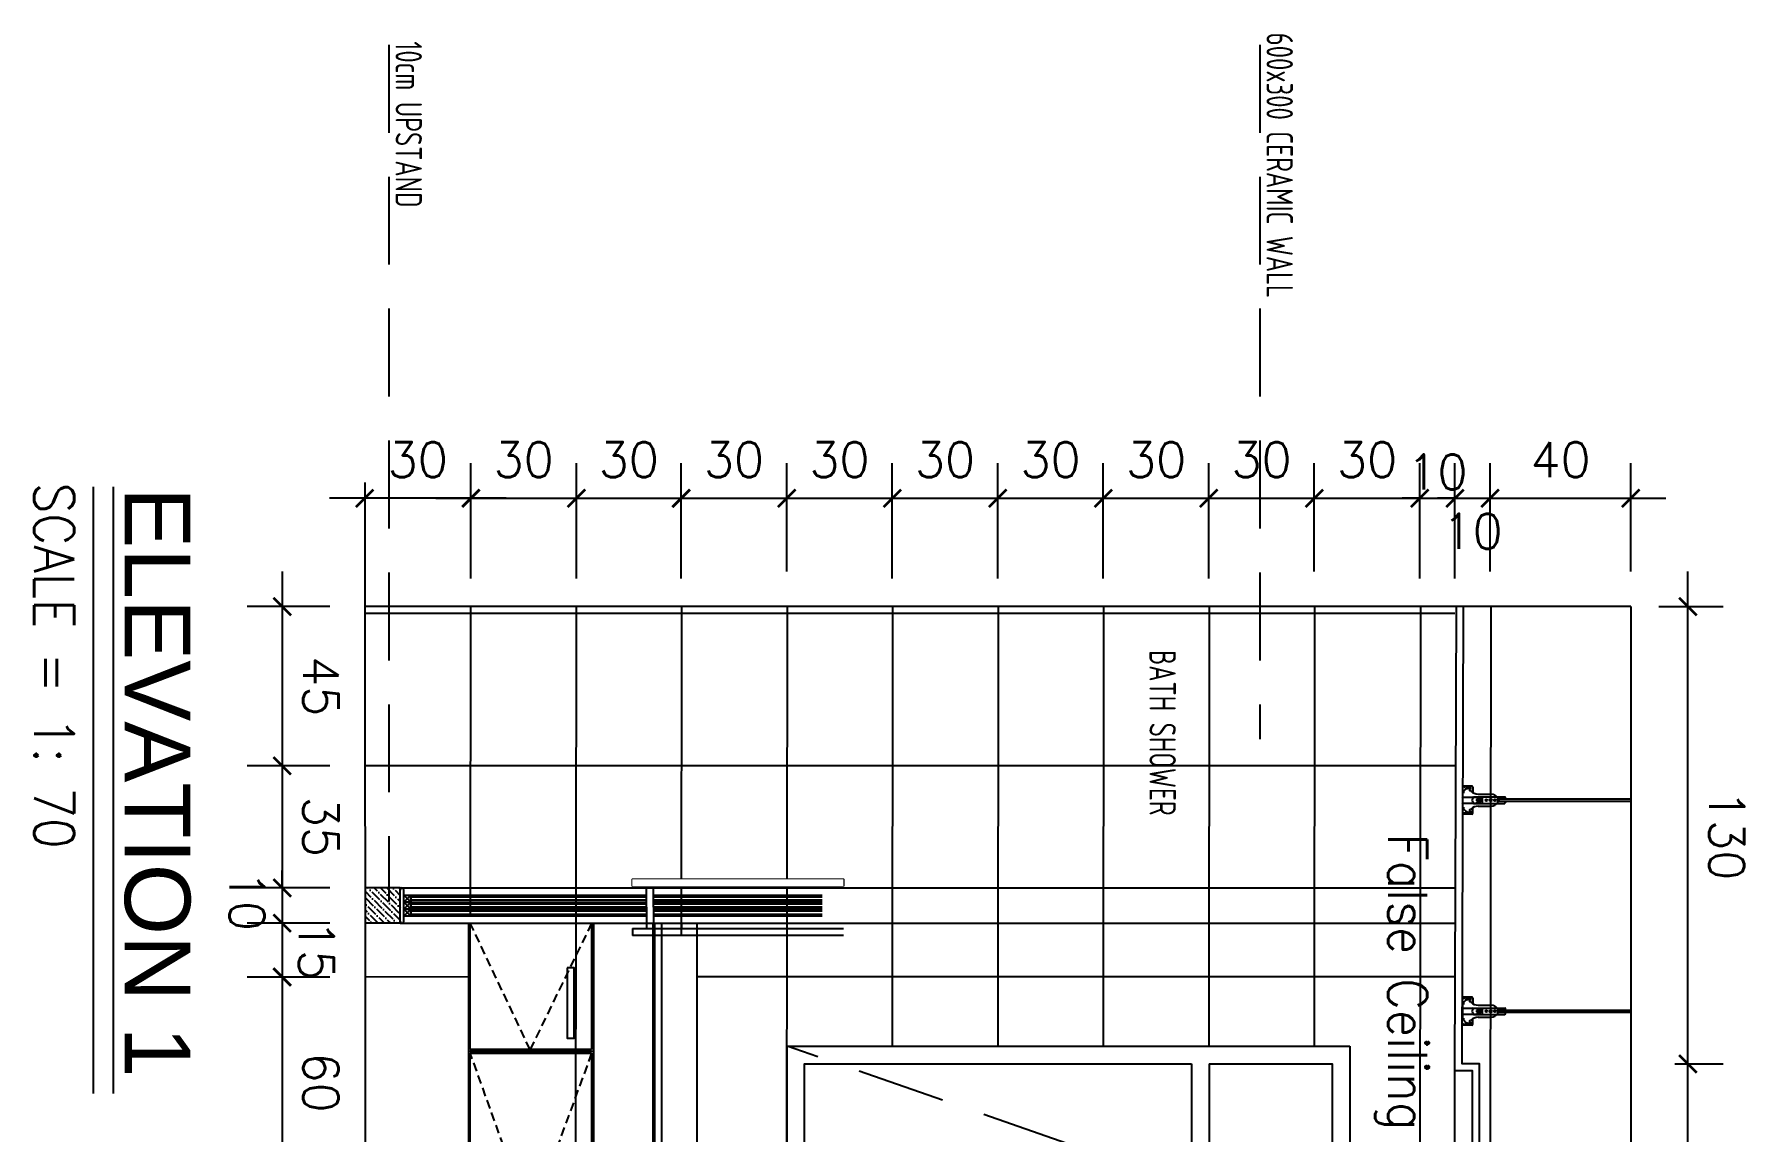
# Model space of a CAD drawing. Header units: centimetres. Extents: x -1797 to 2001, y -8788 to 1856.
# Drawn here: x -1707.1 to -1219.4, y -2149 to -1837 of the extents above; entities that cross this region are included whole.
import ezdxf
from ezdxf.xclip import XClip

# ---------------------------------------------------------------- set-up
doc = ezdxf.new("R2010")
doc.units = ezdxf.units.CM
doc.header["$LTSCALE"] = 100
doc.header["$MEASUREMENT"] = 0
doc.header["$XCLIPFRAME"] = 0
doc.set_wipeout_variables(frame=1)
doc.header["$PDMODE"] = 35
doc.linetypes.add('HIDDEN', pattern=[0.375, 0.25, -0.125])
for name, color, linetype in [('CEILING', 161, 'Continuous'), ('CEILING HANGER', 8, 'Continuous'), ('DIM', 1, 'Continuous'), ('HATCH', 8, 'Continuous'), ('HATCH-1', 252, 'Continuous'), ('HIDDEN -03', 8, 'HIDDEN'), ('ID_Flooring_02', 127, 'Continuous'), ('ID_Furniture-Fixed_01', 141, 'Continuous'), ('TEXT', 3, 'Continuous'), ('Text-1', 3, 'Continuous'), ('WALL-01', 7, 'Continuous'), ('WALL-03', 2, 'Continuous'), ('WALL-04', 1, 'Continuous'), ('WALL-05', 8, 'Continuous'), ('WINDOWS', 1, 'Continuous')]:
    doc.layers.add(name, color=color, linetype=linetype)
doc.styles.add('ART', font='arial.ttf')
doc.styles.add('HB25Small', font='ARCHSTYL.SHX', dxfattribs={"width": 0.8, "height": 2.5})
doc.styles.add('ROMANS', font='romans')
doc.dimstyles.new('AS-17-100', dxfattribs={"dimtxt": 10, "dimasz": 5, "dimexe": 10, "dimexo": 10, "dimgap": 6, "dimtad": 1, "dimtoh": 1, "dimdec": 0, "dimdsep": 46, "dimtxsty": 'ROMANS', "dimblk1": 'ARCHTICK', "dimblk2": 'ARCHTICK', "dimsah": 1, "dimcen": 25, "dimdle": 10, "dimclrd": 1, "dimclre": 1, "dimclrt": 2, "dimadec": 0, "dimazin": 0, "dimtfac": 1, "dimtdec": 0, "dimtofl": 0, "dimtmove": 2, "dimatfit": 3, "dimldrblk": 'ARCHTICK', "dimfxl": 1, "dimtolj": 1, "dimtzin": 0, "dimarcsym": 0})

# ---------------------------------------------------------------- blocks, each defined once
blk = doc.blocks.new('SUP')
at = {"layer": 'CEILING HANGER', "extrusion": (-6.56544e-09, 1.61575e-05, 1)}
for p, q in [((-555.86, -4415.29, 0.02), (-555.86, -4347.85, 0.02)), ((-555.25, -4415.29, 0.02), (-555.25, -4347.85, 0.02)), ((-556.44, -4415.38, 0.02), (-556.44, -4413.19, 0.02)), ((-554.61, -4415.38, 0.02), (-554.61, -4413.19, 0.02)), ((-557.24, -4420.73, 0.02), (-557.24, -4417, 0.02)), ((-556.44, -4422.11, 0.02), (-556.44, -4415.38, 0.02)), ((-556.34, -4415.29, 0.02), (-554.71, -4415.29, 0.02)), ((-555.86, -4414.67, 0.02), (-555.86, -4414.7, 0.02)), ((-555.86, -4414.7, 0.02), (-555.84, -4414.74, 0.02)), ((-555.84, -4414.74, 0.02), (-555.82, -4414.77, 0.02)), ((-555.82, -4414.77, 0.02), (-555.79, -4414.79, 0.02)), ((-555.79, -4414.79, 0.02), (-555.75, -4414.82, 0.02)), ((-555.75, -4414.82, 0.02), (-555.71, -4414.84, 0.02)), ((-555.71, -4414.84, 0.02), (-555.66, -4414.85, 0.02)), ((-555.66, -4414.85, 0.02), (-555.61, -4414.86, 0.02)), ((-555.61, -4414.86, 0.02), (-555.56, -4414.86, 0.02)), ((-555.56, -4414.86, 0.02), (-555.5, -4414.86, 0.02)), ((-555.5, -4414.86, 0.02), (-555.45, -4414.85, 0.02)), ((-555.45, -4414.85, 0.02), (-555.4, -4414.84, 0.02)), ((-555.4, -4414.84, 0.02), (-555.36, -4414.82, 0.02)), ((-555.36, -4414.82, 0.02), (-555.32, -4414.79, 0.02)), ((-555.32, -4414.79, 0.02), (-555.29, -4414.77, 0.02)), ((-555.29, -4414.77, 0.02), (-555.27, -4414.74, 0.02)), ((-555.27, -4414.74, 0.02), (-555.26, -4414.7, 0.02)), ((-555.26, -4414.7, 0.02), (-555.25, -4414.67, 0.02)), ((-554.61, -4422.1, 0.02), (-554.61, -4415.38, 0.02)), ((-553.82, -4420.73, 0.02), (-553.82, -4417, 0.02)), ((-559.5, -4422.53, 0.02), (-559.5, -4426.15, 0.02)), ((-559.37, -4423.36, 0.02), (-559.5, -4423.36, 0.02)), ((-559.37, -4422.53, 0.02), (-559.37, -4426.15, 0.02)), ((-559.25, -4422.29, 0.02), (-557.67, -4422.29, 0.02)), ((-559.25, -4422.41, 0.02), (-557.74, -4422.41, 0.02)), ((-558.92, -4423.15, 0.02), (-558.92, -4423.41, 0.02)), ((-558.73, -4424.21, 0.02), (-558.9, -4423.57, 0.02)), ((-558.57, -4423.16, 0.02), (-558.6, -4423.08, 0.02)), ((-558.4, -4423.28, 0.02), (-558.4, -4423.28, 0.02)), ((-554.61, -4419.5, 0.02), (-556.44, -4419.5, 0.02)), ((-556.35, -4425.11, 0.02), (-556.35, -4421.21, 0.02)), ((-556.29, -4421.21, 0.02), (-556.35, -4421.21, 0.02)), ((-556.23, -4421.14, 0.02), (-556.23, -4420.6, 0.02)), ((-554.89, -4420.53, 0.02), (-556.17, -4420.53, 0.02)), ((-555.24, -4420.02, 0.02), (-555.82, -4420.02, 0.02)), ((-555.24, -4420.27, 0.02), (-555.82, -4420.27, 0.02)), ((-555.74, -4421.21, 0.02), (-555.77, -4420.78, 0.02)), ((-555.28, -4420.78, 0.02), (-555.77, -4420.78, 0.02)), ((-555.74, -4421.21, 0.02), (-555.31, -4421.21, 0.02)), ((-555.31, -4421.21, 0.02), (-555.28, -4420.78, 0.02)), ((-554.83, -4421.14, 0.02), (-554.83, -4420.6, 0.02)), ((-554.71, -4421.21, 0.02), (-554.77, -4421.21, 0.02)), ((-554.71, -4425.11, 0.02), (-554.71, -4421.21, 0.02)), ((-551.81, -4422.29, 0.02), (-553.39, -4422.29, 0.02)), ((-551.81, -4422.41, 0.02), (-553.32, -4422.41, 0.02)), ((-552.66, -4423.28, 0.02), (-552.66, -4423.28, 0.02)), ((-552.49, -4423.16, 0.02), (-552.46, -4423.08, 0.02)), ((-552.33, -4424.21, 0.02), (-552.15, -4423.57, 0.02)), ((-552.13, -4423.15, 0.02), (-552.13, -4423.41, 0.02)), ((-551.68, -4422.53, 0.02), (-551.68, -4426.15, 0.02)), ((-551.68, -4423.36, 0.02), (-551.56, -4423.36, 0.02)), ((-551.56, -4422.53, 0.02), (-551.56, -4426.15, 0.02)), ((-559.5, -4426.15, 0.02), (-559.5, -4427.62, 0.02)), ((-559.5, -4427.62, 0.02), (-559.37, -4427.62, 0.02)), ((-559.37, -4426.15, 0.02), (-559.37, -4427.62, 0.02)), ((-556.23, -4425.11, 0.02), (-557.55, -4425.11, 0.02)), ((-554.83, -4425.11, 0.02), (-556.23, -4425.11, 0.02)), ((-555.07, -4425.48, 0.02), (-555.99, -4425.48, 0.02)), ((-553.5, -4425.11, 0.02), (-554.83, -4425.11, 0.02)), ((-551.68, -4426.15, 0.02), (-551.68, -4427.62, 0.02)), ((-551.56, -4427.62, 0.02), (-551.68, -4427.62, 0.02)), ((-551.56, -4426.15, 0.02), (-551.56, -4427.62, 0.02))]:
    blk.add_line(p, q, dxfattribs=at)
at = {"layer": 'CEILING HANGER', "extrusion": (-6.56544e-09, 1.61575e-05, 1), "const_width": 0.244, "elevation": -0.07}
blk.add_lwpolyline([(-558.58, -4423.04, 1), (-559.07, -4423.04), (-559.07, -4423.22, 0.267949), (-558.99, -4423.35, -0.57735), (-558.99, -4423.61, 0.267949), (-559.07, -4423.75), (-559.07, -4424.04, 0.267949), (-558.99, -4424.17, -0.57735), (-558.99, -4424.43, 0.267949), (-559.07, -4424.56), (-559.07, -4424.85, 0.267949), (-558.99, -4424.98, -0.57735), (-558.99, -4425.25, 0.267949), (-559.07, -4425.38), (-559.07, -4425.7, 0.414214), (-558.92, -4425.85), (-558.23, -4425.85, 0.247529), (-558.1, -4425.78, -0.247529), (-557.98, -4425.72), (-557.55, -4425.72, -0.247529), (-557.43, -4425.78, 0.247529), (-557.3, -4425.85), (-555.79, -4425.85, 0.267949), (-555.66, -4425.77, -0.57735), (-555.4, -4425.77, 0.267949), (-555.26, -4425.85), (-553.76, -4425.85, 0.247529), (-553.63, -4425.78, -0.247529), (-553.51, -4425.72), (-553.08, -4425.72, -0.247529), (-552.95, -4425.78, 0.247529), (-552.83, -4425.85), (-552.14, -4425.85, 0.414214), (-551.99, -4425.7), (-551.99, -4425.38, 0.267949), (-552.07, -4425.25, -0.57735), (-552.07, -4424.98, 0.267949), (-551.99, -4424.85), (-551.99, -4424.56, 0.267949), (-552.07, -4424.43, -0.57735), (-552.07, -4424.17, 0.267949), (-551.99, -4424.04), (-551.99, -4423.75, 0.267949), (-552.07, -4423.61, -0.57735), (-552.07, -4423.35, 0.267949), (-551.99, -4423.22), (-551.99, -4423.04, 1), (-552.48, -4423.04)], format="xyb", dxfattribs=at)
at = {"layer": 'CEILING HANGER', "extrusion": (-6.56544e-09, 1.61575e-05, 1)}
for centre, radius in [((-555.53, -4417.24, -0.05), 0.342), ((-555.53, -4416.02, -0.05), 0.252), ((-555.53, -4418.46, -0.05), 0.252)]:
    blk.add_circle(centre, radius, dxfattribs=at)
for centre, radius, start, end in [((-555.53, -4414.15, -0.05), 1.33, 104.5031, 133.577), ((-555.53, -4414.15, -0.05), 1.33, 46.3713, 77.9165), ((-554.37, -4417.4, -0.05), 2.89, 132.9462, 171.8788), ((-556.68, -4417.4, -0.05), 2.89, 8.1212, 47.0538), ((-559.25, -4422.53, -0.05), 0.244, 90, 180), ((-559.25, -4422.53, -0.05), 0.122, 90, 180), ((-558.74, -4423.15, -0.05), 0.183, 102.9976, 180), ((-558.31, -4423.41, -0.05), 0.61, 180, 195), ((-558.75, -4423.09, -0.05), 0.122, 77.0024, 102.9976), ((-558.77, -4423.15, -0.05), 0.183, 20, 77.0024), ((-558.4, -4423.1, -0.05), 0.183, 200, 270), ((-558.4, -4423.1, -0.05), 0.183, 270, 357.8496), ((-557.85, -4423.12, -0.05), 0.366, 135.5755, 177.8496), ((-560.29, -4420.73, -0.05), 3.05, 315.5755, 360), ((-555.53, -4421.14, -0.05), 1.33, 226.423, 313.6287), ((-556.29, -4421.14, -0.05), 0.061, 270, 360), ((-556.17, -4420.6, -0.05), 0.061, 90, 180), ((-555.82, -4420.14, -0.05), 0.122, 90, 270), ((-555.24, -4420.14, -0.05), 0.122, 270, 90), ((-554.89, -4420.6, -0.05), 0.061, 360, 90), ((-554.77, -4421.14, -0.05), 0.061, 180, 270), ((-550.77, -4420.73, -0.05), 3.05, 180, 224.4246), ((-553.21, -4423.12, -0.05), 0.366, 2.1504, 44.4246), ((-552.66, -4423.1, -0.05), 0.183, 182.1504, 270), ((-552.66, -4423.1, -0.05), 0.183, 270, 340), ((-552.29, -4423.15, -0.05), 0.183, 102.9976, 160), ((-552.3, -4423.09, -0.05), 0.122, 77.0024, 102.9976), ((-552.32, -4423.15, -0.05), 0.183, 360, 77.0024), ((-552.74, -4423.41, -0.05), 0.61, 345, 360), ((-551.81, -4422.53, -0.05), 0.244, 360, 90), ((-551.81, -4422.53, -0.05), 0.122, 360, 90), ((-557.47, -4423.62, -0.05), 1.37, 195, 270), ((-555.99, -4425.11, -0.05), 0.366, 180, 270), ((-555.07, -4425.11, -0.05), 0.366, 270, 360), ((-553.58, -4423.62, -0.05), 1.37, 270, 345)]:
    blk.add_arc(centre, radius, start, end, dxfattribs=at)
blk = doc.blocks.new('FALSE CEILING')
at = {"xscale": -1}
for p in [(-1545.11, 4427.62, -0.02), (-1485.11, 4427.62, -0.02), (-1425.11, 4427.62, -0.02), (-1365.11, 4427.62, -0.02), (-1305.11, 4427.62, -0.02), (-1245.11, 4427.62, -0.02), (-1185.11, 4427.62, -0.02), (-1125.11, 4427.62, -0.02), (-1065.11, 4427.62, -0.02), (-1005.11, 4427.62, -0.02), (-945.11, 4427.62, -0.02), (-885.11, 4427.62, -0.02), (-825.11, 4427.62, -0.02), (-765.11, 4427.62, -0.02), (-705.11, 4427.62, -0.02), (-645.11, 4427.62, -0.02), (-585.11, 4427.62, -0.02), (-525.11, 4427.62, -0.02), (-465.11, 4427.62, -0.02), (-405.11, 4427.62, -0.02), (-345.11, 4427.62, -0.02), (-285.11, 4427.62, -0.02), (-225.11, 4427.62, -0.02), (-165.11, 4427.62, -0.02), (-105.11, 4427.62, -0.02), (-45.11, 4427.62, -0.02), (14.89, 4427.62, -0.02), (74.89, 4427.62, -0.02), (134.89, 4427.62, -0.02), (194.89, 4427.62, -0.02), (254.89, 4427.62, -0.02), (314.89, 4427.62, -0.02), (374.89, 4427.62, -0.02), (434.89, 4427.62, -0.02)]:
    blk.add_blockref('SUP', p, dxfattribs=at)
blk = doc.blocks.new('shower_d')
at = {"layer": 'HATCH-1'}
h = blk.add_hatch(dxfattribs=at)
h.set_pattern_fill('ANSI36', color=256, scale=10)
h.set_pattern_definition([(45, (32585.1079, -17820.0297), (0.662912607, 2.43067956), [3.125, -0.625, 0, -0.625])])
h.paths.add_polyline_path([(2434.18, -5355.46), (2444.18, -5355.46), (2444.18, -5365.46), (2434.18, -5365.46)])
at = {"layer": 'WALL-01'}
for p, q in [((2444.18, -5355.46), (2434.18, -5355.46)), ((2434.18, -5355.46), (2434.18, -5365.46)), ((2444.18, -5355.46), (2444.18, -5365.46))]:
    blk.add_line(p, q, dxfattribs=at)
at = {"layer": 'WALL-03'}
for p, q in [((2434.18, -5355.46), (2434.18, -5055.58)), ((2444.18, -5355.46), (2444.18, -5055.58))]:
    blk.add_line(p, q, dxfattribs=at)
at = {"layer": 'WALL-04'}
for p, q in [((2445.68, -5289.46), (2445.68, -5229.46)), ((2447.68, -5229.46), (2447.68, -5289.46)), ((2439.68, -5283.46), (2433.68, -5283.46)), ((2439.68, -5285.46), (2433.68, -5285.46)), ((2439.68, -5283.46), (2445.68, -5283.46)), ((2439.68, -5285.46), (2445.68, -5285.46)), ((2445.68, -5289.46), (2447.68, -5289.46)), ((2443.68, -5354.46), (2434.68, -5354.46)), ((2443.68, -5355.46), (2434.68, -5355.46))]:
    blk.add_line(p, q, dxfattribs=at)
for points in [[(2433.68, -5229.46), (2433.68, -5289.46), (2431.68, -5289.46), (2431.68, -5229.46)], [(2436.18, -5352.46), (2438.18, -5352.46), (2438.18, -5354.46), (2436.18, -5354.46)], [(2438.18, -5352.46), (2440.18, -5352.46), (2440.18, -5354.46), (2438.18, -5354.46)], [(2440.18, -5352.46), (2442.18, -5352.46), (2442.18, -5354.46), (2440.18, -5354.46)]]:
    blk.add_lwpolyline(points, close=True, dxfattribs=at)
for points in [[(2436.18, -5283.46), (2436.18, -5235.46)], [(2436.18, -5283.46), (2436.18, -5235.46)], [(2438.18, -5283.46), (2438.18, -5235.46)], [(2438.18, -5235.46), (2438.18, -5283.46)], [(2440.18, -5235.46), (2440.18, -5283.46)], [(2442.18, -5235.46), (2442.18, -5283.46)], [(2436.18, -5352.46), (2436.18, -5285.46)], [(2438.18, -5352.46), (2438.18, -5285.46)], [(2440.18, -5285.46), (2440.18, -5352.46)], [(2442.18, -5285.46), (2442.18, -5352.46)]]:
    blk.add_lwpolyline(points, dxfattribs=at)
for centre, start, end in [((2434.68, -5354.96), 90, 270), ((2443.68, -5354.96), 270, 90)]:
    blk.add_arc(centre, 0.5, start, end, dxfattribs=at)
at = {"layer": 'WALL-05'}
for p, q in [((2438.18, -5354.46), (2436.18, -5352.46)), ((2436.18, -5354.46), (2438.18, -5352.46)), ((2440.18, -5354.46), (2438.18, -5352.46)), ((2438.18, -5354.46), (2440.18, -5352.46)), ((2442.18, -5354.46), (2440.18, -5352.46)), ((2440.18, -5354.46), (2442.18, -5352.46))]:
    blk.add_line(p, q, dxfattribs=at)
for points in [[(2436.68, -5283.46), (2436.68, -5235.46)], [(2437.68, -5235.46), (2437.68, -5283.46)], [(2438.68, -5283.46), (2438.68, -5235.46)], [(2439.68, -5235.46), (2439.68, -5283.46)], [(2440.68, -5283.46), (2440.68, -5235.46)], [(2441.68, -5235.46), (2441.68, -5283.46)], [(2437.68, -5285.46), (2437.68, -5352.46), (2436.68, -5352.46), (2436.68, -5285.46)], [(2439.68, -5285.46), (2439.68, -5352.46), (2438.68, -5352.46), (2438.68, -5285.46)], [(2441.68, -5285.46), (2441.68, -5352.46), (2440.68, -5352.46), (2440.68, -5285.46)]]:
    blk.add_lwpolyline(points, dxfattribs=at)
blk.add_wipeout([(2433.68, -5229.46), (2433.68, -5289.46), (2431.68, -5289.46), (2431.68, -5229.46)]).dxf.layer = 'WALL-04'
blk = doc.blocks.new('_ARCHTICK')
at = {"color": 0, "linetype": 'ByBlock', "const_width": 0.15}
blk.add_lwpolyline([(-0.5, -0.5), (0.5, 0.5)], dxfattribs=at)
blk = doc.blocks.new('*D660')
at = {"layer": 'Defpoints', "color": 0, "transparency": 16777216}
for p in [(-1523.17, -1968.9), (-1552.97, -2001.71), (-1523.17, -2001.68)]:
    blk.add_point(p, dxfattribs=at)
at = {"layer": 'DIM', "color": 1, "lineweight": -2, "transparency": 16777216}
for p, q in [((-1552.97, -1991.71), (-1552.97, -1958.9)), ((-1523.17, -1991.68), (-1523.17, -1958.9)), ((-1562.97, -1968.9), (-1513.17, -1968.9))]:
    blk.add_line(p, q, dxfattribs=at)
at = {"layer": 'DIM', "color": 1, "lineweight": -2, "transparency": 16777216, "xscale": 5, "yscale": 5, "zscale": 5, "rotation": 180}
blk.add_blockref('_ARCHTICK', (-1552.97, -1968.9), dxfattribs=at)
at = {"layer": 'DIM', "color": 1, "lineweight": -2, "transparency": 16777216, "xscale": 5, "yscale": 5, "zscale": 5}
blk.add_blockref('_ARCHTICK', (-1523.17, -1968.9), dxfattribs=at)
at = {"layer": 'DIM', "color": 2, "transparency": 16777216, "insert": (-1538.07, -1957.9), "char_height": 10, "attachment_point": 5, "style": 'ROMANS'}
blk.add_mtext('\\A1;30', dxfattribs=at)
blk = doc.blocks.new('*D661')
at = {"layer": 'Defpoints', "color": 0, "transparency": 16777216}
for p in [(-1493.17, -1968.9), (-1523.17, -2001.68), (-1493.17, -1999.68)]:
    blk.add_point(p, dxfattribs=at)
at = {"layer": 'DIM', "color": 1, "lineweight": -2, "transparency": 16777216}
for p, q in [((-1523.17, -1991.68), (-1523.17, -1958.9)), ((-1493.17, -1989.68), (-1493.17, -1958.9)), ((-1533.17, -1968.9), (-1483.17, -1968.9))]:
    blk.add_line(p, q, dxfattribs=at)
at = {"layer": 'DIM', "color": 1, "lineweight": -2, "transparency": 16777216, "xscale": 5, "yscale": 5, "zscale": 5, "rotation": 180}
blk.add_blockref('_ARCHTICK', (-1523.17, -1968.9), dxfattribs=at)
at = {"layer": 'DIM', "color": 1, "lineweight": -2, "transparency": 16777216, "xscale": 5, "yscale": 5, "zscale": 5}
blk.add_blockref('_ARCHTICK', (-1493.17, -1968.9), dxfattribs=at)
at = {"layer": 'DIM', "color": 2, "transparency": 16777216, "insert": (-1508.17, -1957.9), "char_height": 10, "attachment_point": 5, "style": 'ROMANS'}
blk.add_mtext('\\A1;30', dxfattribs=at)
blk = doc.blocks.new('*D662')
at = {"layer": 'Defpoints', "color": 0, "transparency": 16777216}
for p in [(-1463.16, -1968.9), (-1493.17, -1999.68), (-1463.16, -2001.68)]:
    blk.add_point(p, dxfattribs=at)
at = {"layer": 'DIM', "color": 1, "lineweight": -2, "transparency": 16777216}
for p, q in [((-1493.17, -1989.68), (-1493.17, -1958.9)), ((-1463.16, -1991.68), (-1463.16, -1958.9)), ((-1503.17, -1968.9), (-1453.16, -1968.9))]:
    blk.add_line(p, q, dxfattribs=at)
at = {"layer": 'DIM', "color": 1, "lineweight": -2, "transparency": 16777216, "xscale": 5, "yscale": 5, "zscale": 5, "rotation": 180}
blk.add_blockref('_ARCHTICK', (-1493.17, -1968.9), dxfattribs=at)
at = {"layer": 'DIM', "color": 1, "lineweight": -2, "transparency": 16777216, "xscale": 5, "yscale": 5, "zscale": 5}
blk.add_blockref('_ARCHTICK', (-1463.16, -1968.9), dxfattribs=at)
at = {"layer": 'DIM', "color": 2, "transparency": 16777216, "insert": (-1478.17, -1957.9), "char_height": 10, "attachment_point": 5, "style": 'ROMANS'}
blk.add_mtext('\\A1;30', dxfattribs=at)
blk = doc.blocks.new('*D663')
at = {"layer": 'Defpoints', "color": 0, "transparency": 16777216}
for p in [(-1433.16, -1968.9), (-1463.16, -2001.68), (-1433.16, -2001.68)]:
    blk.add_point(p, dxfattribs=at)
at = {"layer": 'DIM', "color": 1, "lineweight": -2, "transparency": 16777216}
for p, q in [((-1463.16, -1991.68), (-1463.16, -1958.9)), ((-1433.16, -1991.68), (-1433.16, -1958.9)), ((-1473.16, -1968.9), (-1423.16, -1968.9))]:
    blk.add_line(p, q, dxfattribs=at)
at = {"layer": 'DIM', "color": 1, "lineweight": -2, "transparency": 16777216, "xscale": 5, "yscale": 5, "zscale": 5, "rotation": 180}
blk.add_blockref('_ARCHTICK', (-1463.16, -1968.9), dxfattribs=at)
at = {"layer": 'DIM', "color": 1, "lineweight": -2, "transparency": 16777216, "xscale": 5, "yscale": 5, "zscale": 5}
blk.add_blockref('_ARCHTICK', (-1433.16, -1968.9), dxfattribs=at)
at = {"layer": 'DIM', "color": 2, "transparency": 16777216, "insert": (-1448.16, -1957.9), "char_height": 10, "attachment_point": 5, "style": 'ROMANS'}
blk.add_mtext('\\A1;30', dxfattribs=at)
blk = doc.blocks.new('*D664')
at = {"layer": 'Defpoints', "color": 0, "transparency": 16777216}
for p in [(-1403.16, -1968.9), (-1433.16, -2001.68), (-1403.16, -2001.68)]:
    blk.add_point(p, dxfattribs=at)
at = {"layer": 'DIM', "color": 1, "lineweight": -2, "transparency": 16777216}
for p, q in [((-1433.16, -1991.68), (-1433.16, -1958.9)), ((-1403.16, -1991.68), (-1403.16, -1958.9)), ((-1443.16, -1968.9), (-1393.16, -1968.9))]:
    blk.add_line(p, q, dxfattribs=at)
at = {"layer": 'DIM', "color": 1, "lineweight": -2, "transparency": 16777216, "xscale": 5, "yscale": 5, "zscale": 5, "rotation": 180}
blk.add_blockref('_ARCHTICK', (-1433.16, -1968.9), dxfattribs=at)
at = {"layer": 'DIM', "color": 1, "lineweight": -2, "transparency": 16777216, "xscale": 5, "yscale": 5, "zscale": 5}
blk.add_blockref('_ARCHTICK', (-1403.16, -1968.9), dxfattribs=at)
at = {"layer": 'DIM', "color": 2, "transparency": 16777216, "insert": (-1418.16, -1957.9), "char_height": 10, "attachment_point": 5, "style": 'ROMANS'}
blk.add_mtext('\\A1;30', dxfattribs=at)
blk = doc.blocks.new('*D665')
at = {"layer": 'Defpoints', "color": 0, "transparency": 16777216}
for p in [(-1373.16, -1968.9), (-1403.16, -2001.68), (-1373.16, -2001.68)]:
    blk.add_point(p, dxfattribs=at)
at = {"layer": 'DIM', "color": 1, "lineweight": -2, "transparency": 16777216}
for p, q in [((-1403.16, -1991.68), (-1403.16, -1958.9)), ((-1373.16, -1991.68), (-1373.16, -1958.9)), ((-1413.16, -1968.9), (-1363.16, -1968.9))]:
    blk.add_line(p, q, dxfattribs=at)
at = {"layer": 'DIM', "color": 1, "lineweight": -2, "transparency": 16777216, "xscale": 5, "yscale": 5, "zscale": 5, "rotation": 180}
blk.add_blockref('_ARCHTICK', (-1403.16, -1968.9), dxfattribs=at)
at = {"layer": 'DIM', "color": 1, "lineweight": -2, "transparency": 16777216, "xscale": 5, "yscale": 5, "zscale": 5}
blk.add_blockref('_ARCHTICK', (-1373.16, -1968.9), dxfattribs=at)
at = {"layer": 'DIM', "color": 2, "transparency": 16777216, "insert": (-1388.16, -1957.9), "char_height": 10, "attachment_point": 5, "style": 'ROMANS'}
blk.add_mtext('\\A1;30', dxfattribs=at)
blk = doc.blocks.new('*D666')
at = {"layer": 'Defpoints', "color": 0, "transparency": 16777216}
for p in [(-1343.17, -1968.9), (-1373.16, -2001.68), (-1343.17, -1999.68)]:
    blk.add_point(p, dxfattribs=at)
at = {"layer": 'DIM', "color": 1, "lineweight": -2, "transparency": 16777216}
for p, q in [((-1373.16, -1991.68), (-1373.16, -1958.9)), ((-1343.17, -1989.68), (-1343.17, -1958.9)), ((-1383.16, -1968.9), (-1333.17, -1968.9))]:
    blk.add_line(p, q, dxfattribs=at)
at = {"layer": 'DIM', "color": 1, "lineweight": -2, "transparency": 16777216, "xscale": 5, "yscale": 5, "zscale": 5, "rotation": 180}
blk.add_blockref('_ARCHTICK', (-1373.16, -1968.9), dxfattribs=at)
at = {"layer": 'DIM', "color": 1, "lineweight": -2, "transparency": 16777216, "xscale": 5, "yscale": 5, "zscale": 5}
blk.add_blockref('_ARCHTICK', (-1343.17, -1968.9), dxfattribs=at)
at = {"layer": 'DIM', "color": 2, "transparency": 16777216, "insert": (-1358.17, -1957.9), "char_height": 10, "attachment_point": 5, "style": 'ROMANS'}
blk.add_mtext('\\A1;30', dxfattribs=at)
blk = doc.blocks.new('*D667')
at = {"layer": 'Defpoints', "color": 0, "transparency": 16777216}
for p in [(-1313.16, -1968.9), (-1343.17, -1999.68), (-1313.16, -2001.68)]:
    blk.add_point(p, dxfattribs=at)
at = {"layer": 'DIM', "color": 1, "lineweight": -2, "transparency": 16777216}
for p, q in [((-1343.17, -1989.68), (-1343.17, -1958.9)), ((-1313.16, -1991.68), (-1313.16, -1958.9)), ((-1353.17, -1968.9), (-1303.16, -1968.9))]:
    blk.add_line(p, q, dxfattribs=at)
at = {"layer": 'DIM', "color": 1, "lineweight": -2, "transparency": 16777216, "xscale": 5, "yscale": 5, "zscale": 5, "rotation": 180}
blk.add_blockref('_ARCHTICK', (-1343.17, -1968.9), dxfattribs=at)
at = {"layer": 'DIM', "color": 1, "lineweight": -2, "transparency": 16777216, "xscale": 5, "yscale": 5, "zscale": 5}
blk.add_blockref('_ARCHTICK', (-1313.16, -1968.9), dxfattribs=at)
at = {"layer": 'DIM', "color": 2, "transparency": 16777216, "insert": (-1328.17, -1957.9), "char_height": 10, "attachment_point": 5, "style": 'ROMANS'}
blk.add_mtext('\\A1;30', dxfattribs=at)
blk = doc.blocks.new('*D668')
at = {"layer": 'Defpoints', "color": 0, "transparency": 16777216}
for p in [(-1303.17, -1968.9), (-1313.16, -2001.68), (-1303.17, -2001.68)]:
    blk.add_point(p, dxfattribs=at)
at = {"layer": 'DIM', "color": 1, "lineweight": -2, "transparency": 16777216}
for p, q in [((-1313.16, -1991.68), (-1313.16, -1958.9)), ((-1303.17, -1991.68), (-1303.17, -1958.9)), ((-1313.16, -1968.9), (-1318.16, -1968.9)), ((-1303.17, -1968.9), (-1298.17, -1968.9))]:
    blk.add_line(p, q, dxfattribs=at)
at = {"layer": 'DIM', "color": 1, "lineweight": -2, "transparency": 16777216, "xscale": 5, "yscale": 5, "zscale": 5}
blk.add_blockref('_ARCHTICK', (-1313.16, -1968.9), dxfattribs=at)
at = {"layer": 'DIM', "color": 1, "lineweight": -2, "transparency": 16777216, "xscale": 5, "yscale": 5, "zscale": 5, "rotation": 180}
blk.add_blockref('_ARCHTICK', (-1303.17, -1968.9), dxfattribs=at)
at = {"layer": 'DIM', "color": 2, "transparency": 16777216, "insert": (-1308.17, -1961.41), "char_height": 10, "attachment_point": 5, "style": 'ROMANS'}
blk.add_mtext('\\A1;10', dxfattribs=at)
blk = doc.blocks.new('*D669')
at = {"layer": 'Defpoints', "color": 0, "transparency": 16777216}
for p in [(-1253.17, -1968.9), (-1293.17, -1999.68), (-1253.17, -1999.68)]:
    blk.add_point(p, dxfattribs=at)
at = {"layer": 'DIM', "color": 1, "lineweight": -2, "transparency": 16777216}
for p, q in [((-1293.17, -1989.68), (-1293.17, -1958.9)), ((-1253.17, -1989.68), (-1253.17, -1958.9)), ((-1303.17, -1968.9), (-1243.17, -1968.9))]:
    blk.add_line(p, q, dxfattribs=at)
at = {"layer": 'DIM', "color": 1, "lineweight": -2, "transparency": 16777216, "xscale": 5, "yscale": 5, "zscale": 5, "rotation": 180}
blk.add_blockref('_ARCHTICK', (-1293.17, -1968.9), dxfattribs=at)
at = {"layer": 'DIM', "color": 1, "lineweight": -2, "transparency": 16777216, "xscale": 5, "yscale": 5, "zscale": 5}
blk.add_blockref('_ARCHTICK', (-1253.17, -1968.9), dxfattribs=at)
at = {"layer": 'DIM', "color": 2, "transparency": 16777216, "insert": (-1273.17, -1957.9), "char_height": 10, "attachment_point": 5, "style": 'ROMANS'}
blk.add_mtext('\\A1;40', dxfattribs=at)
blk = doc.blocks.new('*D670')
at = {"layer": 'Defpoints', "color": 0, "transparency": 16777216}
for p in [(-1293.17, -1968.9), (-1303.17, -2001.68), (-1293.17, -1999.68)]:
    blk.add_point(p, dxfattribs=at)
at = {"layer": 'DIM', "color": 1, "lineweight": -2, "transparency": 16777216}
for p, q in [((-1303.17, -1991.68), (-1303.17, -1958.9)), ((-1293.17, -1989.68), (-1293.17, -1958.9)), ((-1303.17, -1968.9), (-1308.17, -1968.9)), ((-1293.17, -1968.9), (-1288.17, -1968.9))]:
    blk.add_line(p, q, dxfattribs=at)
at = {"layer": 'DIM', "color": 1, "lineweight": -2, "transparency": 16777216, "xscale": 5, "yscale": 5, "zscale": 5}
blk.add_blockref('_ARCHTICK', (-1303.17, -1968.9), dxfattribs=at)
at = {"layer": 'DIM', "color": 1, "lineweight": -2, "transparency": 16777216, "xscale": 5, "yscale": 5, "zscale": 5, "rotation": 180}
blk.add_blockref('_ARCHTICK', (-1293.17, -1968.9), dxfattribs=at)
at = {"layer": 'DIM', "color": 2, "transparency": 16777216, "insert": (-1298.17, -1978.29), "char_height": 10, "attachment_point": 5, "style": 'ROMANS'}
blk.add_mtext('\\A1;10', dxfattribs=at)
blk = doc.blocks.new('*D671')
at = {"layer": 'Defpoints', "color": 0, "transparency": 16777216}
for p in [(-1613.17, -1964.45), (-1613.17, -1968.9), (-1582.97, -2001.71)]:
    blk.add_point(p, dxfattribs=at)
at = {"layer": 'DIM', "color": 1, "lineweight": -2, "transparency": 16777216}
for p, q in [((-1582.97, -1991.71), (-1582.97, -1958.9)), ((-1572.97, -1968.9), (-1623.17, -1968.9)), ((-1613.17, -1974.45), (-1613.17, -1978.9))]:
    blk.add_line(p, q, dxfattribs=at)
at = {"layer": 'DIM', "color": 1, "lineweight": -2, "transparency": 16777216, "xscale": 5, "yscale": 5, "zscale": 5, "rotation": 180}
blk.add_blockref('_ARCHTICK', (-1613.17, -1968.9), dxfattribs=at)
at = {"layer": 'DIM', "color": 1, "lineweight": -2, "transparency": 16777216, "xscale": 5, "yscale": 5, "zscale": 5}
blk.add_blockref('_ARCHTICK', (-1582.97, -1968.9), dxfattribs=at)
at = {"layer": 'DIM', "color": 2, "transparency": 16777216, "insert": (-1598.07, -1957.9), "char_height": 10, "attachment_point": 5, "style": 'ROMANS'}
blk.add_mtext('\\A1;30', dxfattribs=at)
blk = doc.blocks.new('*D673')
at = {"layer": 'Defpoints', "color": 0, "transparency": 16777216}
for p in [(-1552.97, -1968.9), (-1582.97, -2001.71, 0), (-1552.97, -1999.68, 0)]:
    blk.add_point(p, dxfattribs=at)
at = {"layer": 'DIM', "color": 1, "lineweight": -2, "transparency": 16777216}
for p, q in [((-1582.97, -1991.71), (-1582.97, -1958.9)), ((-1552.97, -1989.68), (-1552.97, -1958.9)), ((-1592.97, -1968.9), (-1542.97, -1968.9))]:
    blk.add_line(p, q, dxfattribs=at)
at = {"layer": 'DIM', "color": 1, "lineweight": -2, "transparency": 16777216, "xscale": 5, "yscale": 5, "zscale": 5, "rotation": 180}
blk.add_blockref('_ARCHTICK', (-1582.97, -1968.9), dxfattribs=at)
at = {"layer": 'DIM', "color": 1, "lineweight": -2, "transparency": 16777216, "xscale": 5, "yscale": 5, "zscale": 5}
blk.add_blockref('_ARCHTICK', (-1552.97, -1968.9), dxfattribs=at)
at = {"layer": 'DIM', "color": 2, "transparency": 16777216, "insert": (-1567.97, -1957.9), "char_height": 10, "attachment_point": 5, "style": 'ROMANS'}
blk.add_mtext('\\A1;30', dxfattribs=at)
blk = doc.blocks.new('*D677')
at = {"layer": 'Defpoints', "color": 0, "transparency": 16777216}
for p in [(-1250.62, -2129.68), (-1236.94, -2129.68), (-1255.62, -2189.68)]:
    blk.add_point(p, dxfattribs=at)
at = {"layer": 'DIM', "color": 1, "lineweight": -2, "transparency": 16777216}
for p, q in [((-1236.94, -2199.68), (-1236.94, -2119.68)), ((-1240.62, -2129.68), (-1226.94, -2129.68)), ((-1245.62, -2189.68), (-1226.94, -2189.68))]:
    blk.add_line(p, q, dxfattribs=at)
at = {"layer": 'DIM', "color": 1, "lineweight": -2, "transparency": 16777216, "xscale": 5, "yscale": 5, "zscale": 5}
for p, rotation in [((-1236.94, -2129.68), 90), ((-1236.94, -2189.68), 270)]:
    blk.add_blockref('_ARCHTICK', p, dxfattribs=dict(at, rotation=rotation))
at = {"layer": 'DIM', "color": 2, "transparency": 16777216, "insert": (-1225.94, -2159.68), "char_height": 10, "attachment_point": 5, "rotation": 270, "style": 'ROMANS'}
blk.add_mtext('\\A1;60', dxfattribs=at)
blk = doc.blocks.new('*D678')
at = {"layer": 'Defpoints', "color": 0, "transparency": 16777216}
for p in [(-1255.23, -1999.68), (-1236.94, -1999.68), (-1250.62, -2129.68)]:
    blk.add_point(p, dxfattribs=at)
at = {"layer": 'DIM', "color": 1, "lineweight": -2, "transparency": 16777216}
for p, q in [((-1236.94, -2139.68), (-1236.94, -1989.68)), ((-1245.23, -1999.68), (-1226.94, -1999.68)), ((-1240.62, -2129.68), (-1226.94, -2129.68))]:
    blk.add_line(p, q, dxfattribs=at)
at = {"layer": 'DIM', "color": 1, "lineweight": -2, "transparency": 16777216, "xscale": 5, "yscale": 5, "zscale": 5}
for p, rotation in [((-1236.94, -1999.68), 90), ((-1236.94, -2129.68), 270)]:
    blk.add_blockref('_ARCHTICK', p, dxfattribs=dict(at, rotation=rotation))
at = {"layer": 'DIM', "color": 2, "transparency": 16777216, "insert": (-1225.94, -2064.68), "char_height": 10, "attachment_point": 5, "rotation": 270, "style": 'ROMANS'}
blk.add_mtext('\\A1;130', dxfattribs=at)
blk = doc.blocks.new('*D679')
at = {"layer": 'Defpoints', "color": 0, "transparency": 16777216}
for p in [(-1613.04, -1999.68, 0), (-1636.62, -2044.97), (-1613.05, -2044.97)]:
    blk.add_point(p, dxfattribs=at)
at = {"layer": 'DIM', "color": 1, "lineweight": -2, "transparency": 16777216}
for p, q in [((-1636.62, -1989.68), (-1636.62, -2054.97)), ((-1623.04, -1999.68), (-1646.62, -1999.68)), ((-1623.05, -2044.97), (-1646.62, -2044.97))]:
    blk.add_line(p, q, dxfattribs=at)
at = {"layer": 'DIM', "color": 1, "lineweight": -2, "transparency": 16777216, "xscale": 5, "yscale": 5, "zscale": 5}
for p, rotation in [((-1636.62, -1999.68), 90), ((-1636.62, -2044.97), 270)]:
    blk.add_blockref('_ARCHTICK', p, dxfattribs=dict(at, rotation=rotation))
at = {"layer": 'DIM', "color": 2, "transparency": 16777216, "insert": (-1625.62, -2022.32), "char_height": 10, "attachment_point": 5, "rotation": 270, "style": 'ROMANS'}
blk.add_mtext('\\A1;45', dxfattribs=at)
blk = doc.blocks.new('*D680')
at = {"layer": 'Defpoints', "color": 0, "transparency": 16777216}
for p in [(-1613.05, -2044.97), (-1636.62, -2079.68), (-1613.05, -2079.68, 0)]:
    blk.add_point(p, dxfattribs=at)
at = {"layer": 'DIM', "color": 1, "lineweight": -2, "transparency": 16777216}
for p, q in [((-1636.62, -2034.97), (-1636.62, -2089.68)), ((-1623.05, -2044.97), (-1646.62, -2044.97)), ((-1623.05, -2079.68), (-1646.62, -2079.68))]:
    blk.add_line(p, q, dxfattribs=at)
at = {"layer": 'DIM', "color": 1, "lineweight": -2, "transparency": 16777216, "xscale": 5, "yscale": 5, "zscale": 5}
for p, rotation in [((-1636.62, -2044.97), 90), ((-1636.62, -2079.68), 270)]:
    blk.add_blockref('_ARCHTICK', p, dxfattribs=dict(at, rotation=rotation))
at = {"layer": 'DIM', "color": 2, "transparency": 16777216, "insert": (-1625.62, -2062.32), "char_height": 10, "attachment_point": 5, "rotation": 270, "style": 'ROMANS'}
blk.add_mtext('\\A1;35', dxfattribs=at)
blk = doc.blocks.new('*D681')
at = {"layer": 'Defpoints', "color": 0, "transparency": 16777216}
for p in [(-1613.05, -2079.68, 0), (-1636.62, -2089.68), (-1613.05, -2089.68, 0)]:
    blk.add_point(p, dxfattribs=at)
at = {"layer": 'DIM', "color": 1, "lineweight": -2, "transparency": 16777216}
for p, q in [((-1636.62, -2079.68), (-1636.62, -2074.68)), ((-1623.05, -2079.68), (-1646.62, -2079.68)), ((-1623.05, -2089.68), (-1646.62, -2089.68)), ((-1636.62, -2089.68), (-1636.62, -2094.68))]:
    blk.add_line(p, q, dxfattribs=at)
at = {"layer": 'DIM', "color": 1, "lineweight": -2, "transparency": 16777216, "xscale": 5, "yscale": 5, "zscale": 5}
for p, rotation in [((-1636.62, -2079.68), 270), ((-1636.62, -2089.68), 90)]:
    blk.add_blockref('_ARCHTICK', p, dxfattribs=dict(at, rotation=rotation))
at = {"layer": 'DIM', "color": 2, "transparency": 16777216, "insert": (-1646.62, -2083.35), "char_height": 10, "attachment_point": 5, "rotation": 270, "style": 'ROMANS'}
blk.add_mtext('\\A1;10', dxfattribs=at)
blk = doc.blocks.new('*D682')
at = {"layer": 'Defpoints', "color": 0, "transparency": 16777216}
for p in [(-1613.05, -2089.68, 0), (-1636.62, -2104.99), (-1613.07, -2104.99, 0)]:
    blk.add_point(p, dxfattribs=at)
at = {"layer": 'DIM', "color": 1, "lineweight": -2, "transparency": 16777216}
for p, q in [((-1636.62, -2079.68), (-1636.62, -2114.99)), ((-1623.05, -2089.68), (-1646.62, -2089.68)), ((-1623.07, -2104.99), (-1646.62, -2104.99))]:
    blk.add_line(p, q, dxfattribs=at)
at = {"layer": 'DIM', "color": 1, "lineweight": -2, "transparency": 16777216, "xscale": 5, "yscale": 5, "zscale": 5}
for p, rotation in [((-1636.62, -2089.68), 90), ((-1636.62, -2104.99), 270)]:
    blk.add_blockref('_ARCHTICK', p, dxfattribs=dict(at, rotation=rotation))
at = {"layer": 'DIM', "color": 2, "transparency": 16777216, "insert": (-1626.93, -2097.33), "char_height": 10, "attachment_point": 5, "rotation": 270, "style": 'ROMANS'}
blk.add_mtext('\\A1;15', dxfattribs=at)
blk = doc.blocks.new('*D683')
at = {"layer": 'Defpoints', "color": 0, "transparency": 16777216}
for p in [(-1613.07, -2104.99, 0), (-1636.62, -2164.99), (-1613.04, -2164.99, 0)]:
    blk.add_point(p, dxfattribs=at)
at = {"layer": 'DIM', "color": 1, "lineweight": -2, "transparency": 16777216}
for p, q in [((-1636.62, -2094.99), (-1636.62, -2174.99)), ((-1623.07, -2104.99), (-1646.62, -2104.99)), ((-1623.04, -2164.99), (-1646.62, -2164.99))]:
    blk.add_line(p, q, dxfattribs=at)
at = {"layer": 'DIM', "color": 1, "lineweight": -2, "transparency": 16777216, "xscale": 5, "yscale": 5, "zscale": 5}
for p, rotation in [((-1636.62, -2104.99), 90), ((-1636.62, -2164.99), 270)]:
    blk.add_blockref('_ARCHTICK', p, dxfattribs=dict(at, rotation=rotation))
at = {"layer": 'DIM', "color": 2, "transparency": 16777216, "insert": (-1625.62, -2134.99), "char_height": 10, "attachment_point": 5, "rotation": 270, "style": 'ROMANS'}
blk.add_mtext('\\A1;60', dxfattribs=at)
blk = doc.blocks.new('A$C5cec47ba')
at = {"layer": 'WINDOWS'}
for p, q in [((235, 85), (235, 15)), ((240, 85), (240, 15))]:
    blk.add_line(p, q, dxfattribs=at)
at = {"layer": 'WINDOWS', "color": 8, "linetype": 'HIDDEN'}
blk.add_lwpolyline([(120, 10), (235, 50), (120, 90)], dxfattribs=at)
at = {"layer": 'WINDOWS'}
blk.add_lwpolyline([(280, 90), (280, 10), (120, 10), (120, 90)], close=True, dxfattribs=at)
for points in [[(235, 15), (125, 15), (125, 85), (235, 85)], [(240, 85), (275, 85), (275, 15), (240, 15)]]:
    blk.add_lwpolyline(points, dxfattribs=at)

msp = doc.modelspace()

# ---------------------------------------------------------------- linework, layer by layer
at = {"layer": 'CEILING'}
for points in [[(-1303.17, -2229.68), (-1303.17, -2187.68), (-1298.17, -2187.68), (-1298.17, -2131.68), (-1303.17, -2131.68), (-1302.78, -1999.68)], [(-1301.17, -2229.68), (-1301.17, -2189.68), (-1296.17, -2189.68), (-1296.17, -2129.68), (-1301.17, -2129.68), (-1300.77, -1999.68)]]:
    msp.add_lwpolyline(points, dxfattribs=at)
at = {"layer": 'HIDDEN -03'}
msp.add_line((-1358.61, -1839.98, 0), (-1358.61, -2037.36, 0), dxfattribs=at)
at = {"layer": 'HIDDEN -03', "ltscale": 0.1}
msp.add_lwpolyline([(-1548.64, -2126.64), (-1566.14, -2174.14), (-1583.14, -2126.64)], dxfattribs=at)
at = {"layer": 'ID_Flooring_02'}
for p, q in [((-1583.04, -2087.68, 0), (-1582.97, -1999.68, 0)), ((-1553.17, -2229.68, 0), (-1552.97, -1999.68, 0)), ((-1523.05, -2093.18, 0), (-1522.97, -1999.71, 0)), ((-1493.17, -2229.68, 0), (-1492.97, -1999.68, 0)), ((-1463.08, -2124.63, 0), (-1462.97, -1999.68, 0)), ((-1433.08, -2124.63, 0), (-1432.97, -1999.68, 0)), ((-1403.08, -2124.63, 0), (-1402.97, -1999.68, 0)), ((-1373.08, -2124.63, 0), (-1372.97, -1999.68, 0)), ((-1343.08, -2124.63, 0), (-1342.97, -1999.68, 0)), ((-1313.17, -2229.68, 0), (-1312.91, -1999.68, 0)), ((-1293.17, -2229.68, 0), (-1292.91, -1999.68)), ((-1303.17, -2044.97), (-1613.05, -2044.97)), ((-1583.64, -2104.97), (-1613.07, -2104.99, 0)), ((-1303.17, -2104.97), (-1518.64, -2104.97)), ((-1613.05, -2124.39), (-1613.17, -2124.39))]:
    msp.add_line(p, q, dxfattribs=at)
at = {"layer": 'ID_Furniture-Fixed_01'}
for p, q in [((-1548.05, -2126.14), (-1583.64, -2126.14)), ((-1548.64, -2125.64), (-1583.14, -2125.64)), ((-1583.14, -2174.14), (-1583.14, -2126.64)), ((-1583.14, -2126.64), (-1548.64, -2126.64)), ((-1548.64, -2126.64), (-1548.64, -2174.14))]:
    msp.add_line(p, q, dxfattribs=at)
at = {"layer": 'WALL-01'}
for p, q in [((-1613.17, -1964.45, 0), (-1612.97, -2270.97, 0)), ((-1253.17, -1999.68, 0), (-1613.17, -1999.68, 0)), ((-1253.17, -1999.68, 0), (-1253.17, -2229.68)), ((-1523.08, -2089.68, 0), (-1523.08, -2091.18, 0))]:
    msp.add_line(p, q, dxfattribs=at)
at = {"layer": 'WALL-03'}
for p, q in [((-1690.23, -2138.1), (-1690.23, -1965.63)), ((-1684.58, -2138.1), (-1684.58, -1965.63)), ((-1303.17, -2187.68, 0), (-1303.17, -2131.68, 0))]:
    msp.add_line(p, q, dxfattribs=at)
at = {"layer": 'WALL-04'}
msp.add_line((-1303.17, -2001.68, 0), (-1613.17, -2001.68, 0), dxfattribs=at)
at = {"layer": 'WALL-05'}
msp.add_lwpolyline([(-1555.64, -2102.38), (-1555.64, -2122.38), (-1553.64, -2122.38), (-1553.64, -2102.38)], close=True, dxfattribs=at)

# ---------------------------------------------------------------- block references
at = {"layer": 'CEILING HANGER'}
ref = msp.add_blockref('FALSE CEILING', (-1303.42, -2385.13, 0), dxfattribs=dict(at, xscale=-1, rotation=270))
XClip(ref).set_block_clipping_path([(238.0841531689, 2.2373224937), (376.9155598896, 50.248760368)])
ref = msp.add_blockref('FALSE CEILING', (-1298.25, -2431.43, 0.02), dxfattribs=dict(at, xscale=-1, rotation=270))
XClip(ref).set_block_clipping_path([(238.0841531689, 2.2373224937), (314.2498166978, 45.0796076272)])
at = {"layer": 'HATCH'}
msp.add_blockref('A$C5cec47ba', (-1613.08, -2214.63, 0), dxfattribs=at)

# ---------------------------------------------------------------- texts
at = {"layer": 'TEXT', "style": 'ROMANS', "width": 0.9}
msp.add_text('SCALE = 1: 70', height=11.286, rotation=270, dxfattribs=at).set_placement((-1707.1, -1964.46))
at = {"layer": 'TEXT', "style": 'ART'}
msp.add_text('ELEVATION 1', height=18.6386, rotation=270, dxfattribs=at).set_placement((-1681.37, -1965.72, 0))
at = {"layer": 'TEXT', "color": 3, "style": 'ROMANS', "width": 0.9}
msp.add_text('False Ceiling', height=11.1096, rotation=270, dxfattribs=at).set_placement((-1322.19, -2064.2))
at = {"layer": 'Text-1', "color": 3, "style": 'HB25Small', "width": 0.8}
for s, p in [('600x300 CERAMIC WALL', (-1356.75, -1836.53, 0)), ('10cm UPSTAND', (-1604.4, -1839.01)), ('BATH SHOWER ', (-1390.04, -2012.02, 0))]:
    msp.add_text(s, height=7.5, rotation=270, dxfattribs=at).set_placement(p)

# ---------------------------------------------------------------- dimensions: what is measured, and where the dimension line sits
at = {"layer": 'DIM'}
for base, p1, p2, picture, middle in [((-1613.17, -1968.9, 0), (-1582.97, -2001.71, 0), (-1613.17, -1964.45, 0), '*D671', (-1598.07, -1957.9, 0)), ((-1552.97, -1968.9), (-1582.97, -2001.71, 0), (-1552.97, -1999.68, 0), '*D673', (-1567.97, -1957.9)), ((-1523.17, -1968.9, 0), (-1552.97, -2001.71, 0), (-1523.17, -2001.68, 0), '*D660', (-1538.07, -1957.9, 0)), ((-1493.17, -1968.9, 0), (-1523.17, -2001.68, 0), (-1493.17, -1999.68, 0), '*D661', (-1508.17, -1957.9, 0)), ((-1463.16, -1968.9, 0), (-1493.17, -1999.68, 0), (-1463.16, -2001.68, 0), '*D662', (-1478.17, -1957.9, 0)), ((-1433.16, -1968.9, 0), (-1463.16, -2001.68, 0), (-1433.16, -2001.68, 0), '*D663', (-1448.16, -1957.9, 0)), ((-1403.16, -1968.9, 0), (-1433.16, -2001.68, 0), (-1403.16, -2001.68, 0), '*D664', (-1418.16, -1957.9, 0)), ((-1373.16, -1968.9, 0), (-1403.16, -2001.68, 0), (-1373.16, -2001.68, 0), '*D665', (-1388.16, -1957.9, 0)), ((-1343.17, -1968.9, 0), (-1373.16, -2001.68, 0), (-1343.17, -1999.68, 0), '*D666', (-1358.17, -1957.9, 0)), ((-1313.16, -1968.9, 0), (-1343.17, -1999.68, 0), (-1313.16, -2001.68, 0), '*D667', (-1328.17, -1957.9, 0)), ((-1253.17, -1968.9, 0), (-1293.17, -1999.68, 0), (-1253.17, -1999.68, 0), '*D669', (-1273.17, -1957.9, 0))]:
    dim = msp.add_linear_dim(base=base, p1=p1, p2=p2, dimstyle='AS-17-100', dxfattribs=at)
    dim.commit()
    dim.dimension.update_dxf_attribs({"geometry": picture, "text_midpoint": middle})
for base, p1, p2, picture, middle in [((-1303.17, -1968.9, 0), (-1313.16, -2001.68, 0), (-1303.17, -2001.68, 0), '*D668', (-1308.17, -1961.41, 0)), ((-1293.17, -1968.9, 0), (-1303.17, -2001.68, 0), (-1293.17, -1999.68, 0), '*D670', (-1298.17, -1978.29, 0))]:
    dim = msp.add_linear_dim(base=base, p1=p1, p2=p2, dimstyle='AS-17-100', dxfattribs=at)
    dim.commit()
    dim.dimension.update_dxf_attribs({"geometry": picture, "text_midpoint": middle, "dimtype": 160})
for base, p1, p2, picture, middle in [((-1636.62, -2044.97), (-1613.04, -1999.68, 0), (-1613.05, -2044.97), '*D679', (-1625.62, -2022.32)), ((-1236.94, -1999.68), (-1250.62, -2129.68), (-1255.23, -1999.68), '*D678', (-1225.94, -2064.68)), ((-1236.94, -2129.68), (-1255.62, -2189.68), (-1250.62, -2129.68), '*D677', (-1225.94, -2159.68))]:
    dim = msp.add_linear_dim(base=base, p1=p1, p2=p2, angle=270, dimstyle='AS-17-100', dxfattribs=at)
    dim.commit()
    dim.dimension.update_dxf_attribs({"geometry": picture, "text_midpoint": middle})

# ---------------------------------------------------------------- next in the draw order: block references
at = {"layer": 'WALL-01', "rotation": 270}
msp.add_blockref('shower_d', (3752.41, 354.5, 0), dxfattribs=at)

# ---------------------------------------------------------------- next in the draw order: linework, layer by layer
at = {"layer": 'HIDDEN -03'}
msp.add_line((-1606.27, -1839.98, 0), (-1606.27, -2083.54, 0), dxfattribs=at)
at = {"layer": 'HIDDEN -03', "ltscale": 0.1}
msp.add_lwpolyline([(-1548.64, -2089.68), (-1566.14, -2125.64), (-1583.14, -2089.68)], dxfattribs=at)
at = {"layer": 'ID_Furniture-Fixed_01'}
for p, q in [((-1583.64, -2089.68), (-1583.64, -2227.68, 0)), ((-1548.05, -2227.68, 0), (-1548.05, -2089.68, 0)), ((-1531.14, -2227.68, 0), (-1531.14, -2089.68, 0)), ((-1530.64, -2227.68, 0), (-1530.64, -2089.68, 0)), ((-1528.64, -2227.68, 0), (-1528.64, -2089.68, 0)), ((-1518.64, -2227.68, 0), (-1518.64, -2089.68, 0))]:
    msp.add_line(p, q, dxfattribs=at)
msp.add_lwpolyline([(-1583.14, -2125.64), (-1583.14, -2089.68), (-1548.64, -2089.68), (-1548.64, -2125.64)], dxfattribs=at)

# ---------------------------------------------------------------- next in the draw order: dimensions: what is measured, and where the dimension line sits
at = {"layer": 'DIM'}
for base, p1, p2, picture, middle in [((-1636.62, -2079.68), (-1613.05, -2044.97), (-1613.05, -2079.68, 0), '*D680', (-1625.62, -2062.32)), ((-1636.62, -2164.99), (-1613.07, -2104.99, 0), (-1613.04, -2164.99, 0), '*D683', (-1625.62, -2134.99))]:
    dim = msp.add_linear_dim(base=base, p1=p1, p2=p2, angle=270, dimstyle='AS-17-100', dxfattribs=at)
    dim.commit()
    dim.dimension.update_dxf_attribs({"geometry": picture, "text_midpoint": middle})
for base, p1, p2, picture, middle in [((-1636.62, -2089.68), (-1613.05, -2079.68, 0), (-1613.05, -2089.68, 0), '*D681', (-1646.62, -2083.35)), ((-1636.62, -2104.99), (-1613.05, -2089.68, 0), (-1613.07, -2104.99, 0), '*D682', (-1626.93, -2097.33))]:
    dim = msp.add_linear_dim(base=base, p1=p1, p2=p2, angle=270, dimstyle='AS-17-100', dxfattribs=at)
    dim.commit()
    dim.dimension.update_dxf_attribs({"geometry": picture, "text_midpoint": middle, "dimtype": 160})

doc.saveas('drawing.dxf')
